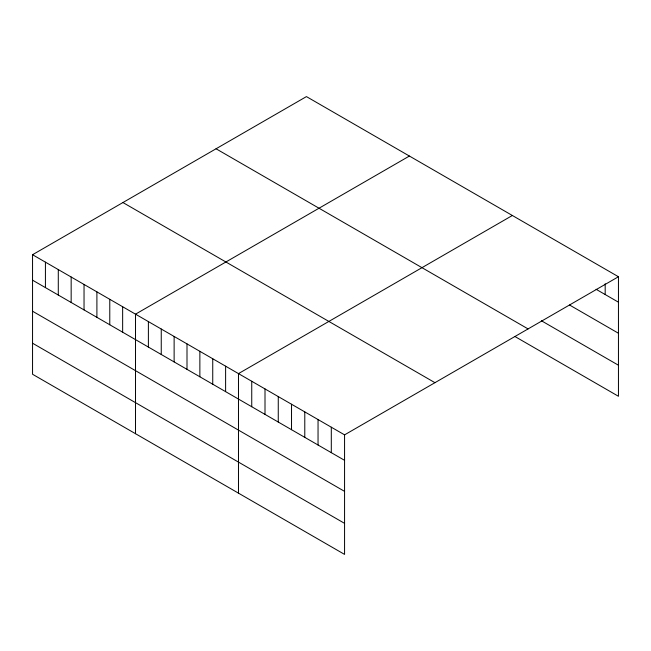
<?xml version="1.0" encoding="UTF-8"?>
<svg xmlns="http://www.w3.org/2000/svg" width="651" height="651" viewBox="0 0 651 651"><rect width="100%" height="100%" fill="white"/><g stroke="black" fill="none" stroke-linecap="round" stroke-linejoin="round"><path stroke-width="0.98" d="M32.55 254.72L344.566 434.86L344.566 554.4L32.55 374.26L32.55 254.72L306.434 96.6L618.45 276.74L618.45 396.28L514.851 336.461M409.398 156.045L135.514 314.173L135.514 433.704M512.361 215.489L238.478 373.617L238.478 493.157M344.566 434.86L618.45 276.74M596.072 289.28L618.45 302.194M569.552 305.01L618.45 333.247M541.372 320.731L618.45 365.227M216.051 148.778L528.067 328.918M122.933 202.542L434.949 382.682M32.55 280.182L344.566 460.322M32.55 311.227L344.566 491.367M32.55 343.215L344.566 523.355M605.186 283.771L605.186 294.537M331.302 427.211L331.302 452.665M318.046 419.553L318.046 445.007M304.782 411.896L304.782 437.35M291.526 404.238L291.526 429.701M278.262 396.581L278.262 422.043M265.006 388.932L265.006 414.386M251.742 381.274L251.742 406.729M225.612 366.188L225.612 391.642M212.739 358.758L212.739 384.212M199.865 351.32L199.865 376.783M187 343.891L187 369.353M174.126 336.461L174.126 361.923M161.253 329.032L161.253 354.486M148.387 321.602L148.387 347.056M122.648 306.735L122.648 332.197M109.775 299.305L109.775 324.768M96.901 291.876L96.901 317.338M84.036 284.446L84.036 309.9M71.162 277.017L71.162 302.471M58.289 269.587L58.289 295.041M45.424 262.158L45.424 287.612"/></g></svg>
